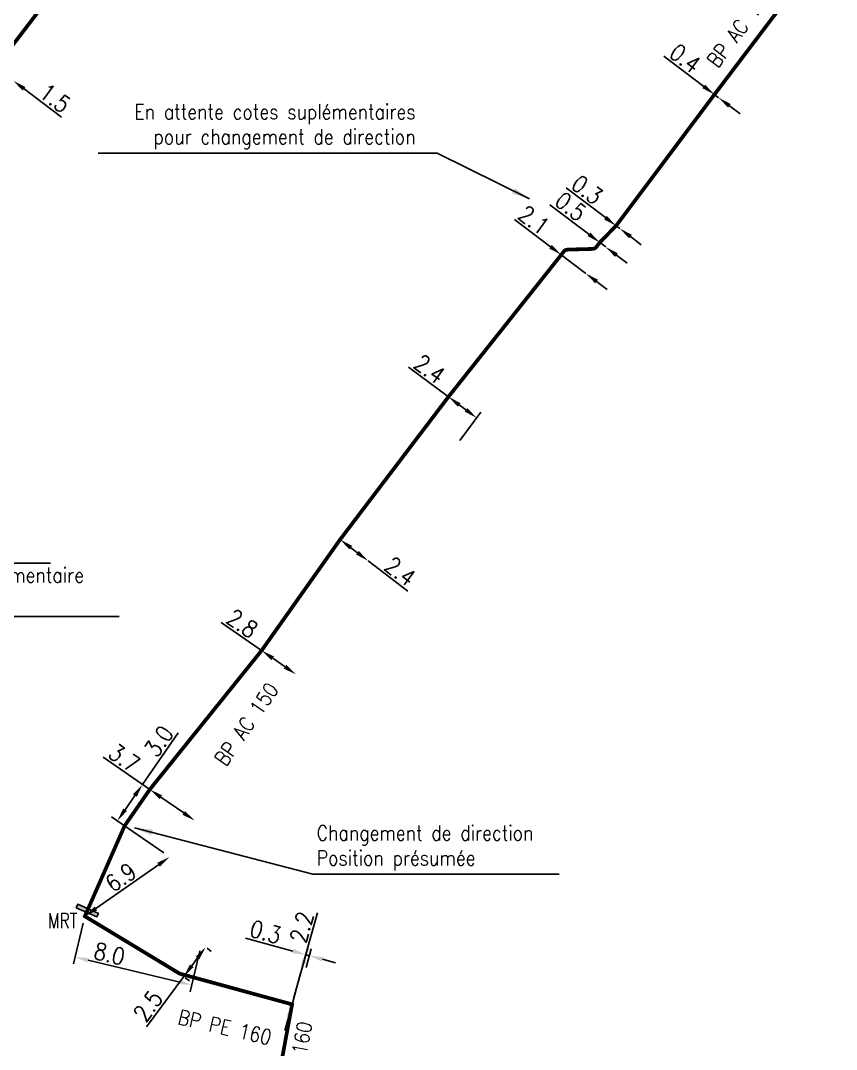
# Model space of a CAD drawing. Header units: millimetres. Extents: x 185000 to 186000, y 127990 to 129010.
# Drawn here: x 185439 to 185493.4, y 128224.8 to 128293.4 of the extents above; entities that cross this region are included whole.
import ezdxf
from ezdxf.enums import TextEntityAlignment as Align

# ---------------------------------------------------------------- set-up
doc = ezdxf.new("R2010")
doc.units = ezdxf.units.MM
doc.header["$PDMODE"] = 34
doc.linetypes.add('L_25_AP', pattern=[2000, 1000, 1000])
doc.linetypes.add('L_25_PE', pattern=[2000, 1000, 1000])
doc.layers.get('0').update_dxf_attribs({"linetype": 'CONTINUOUS'})
doc.layers.get('DEFPOINTS').update_dxf_attribs({"linetype": 'CONTINUOUS'})
for name, color, linetype in [('L_150', 1, 'CONTINUOUS'), ('L_340', 7, 'CONTINUOUS'), ('L_400', 7, 'CONTINUOUS')]:
    doc.layers.add(name, color=color, linetype=linetype)
doc.styles.get("Standard").update_dxf_attribs({"font": 'romans.shx', "width": 0.85})
doc.dimstyles.get("Standard").update_dxf_attribs({"dimtxt": 1.5, "dimasz": 1.2, "dimexe": 0.625, "dimexo": 0.625, "dimgap": 0.25, "dimtad": 1, "dimdec": 1, "dimzin": 0, "dimdsep": 46, "dimtxsty": 'Standard', "dimcen": -0.5, "dimadec": 0, "dimazin": 0, "dimtfac": 1, "dimtdec": 1, "dimtmove": 0, "dimatfit": 3, "dimfxl": 0, "dimtolj": 1, "dimtzin": 0, "dimarcsym": 0})

# ---------------------------------------------------------------- blocks, each defined once
blk = doc.blocks.new('*D1612')
at = {"layer": 'DEFPOINTS', "color": 0, "linetype": 'Continuous', "transparency": 16777216}
for p in [(185437.344, 128290.295), (185438.517, 128289.408), (185438.517, 128289.408)]:
    blk.add_point(p, dxfattribs=at)
at = {"layer": 'L_150', "color": 0, "linetype": 'Continuous', "lineweight": -2, "transparency": 16777216}
for p, q in [((185436.627, 128290.838), (185435.909, 128291.381)), ((185437.344, 128290.295), (185438.517, 128289.408)), ((185439.234, 128288.865), (185441.74, 128286.969))]:
    blk.add_line(p, q, dxfattribs=at)
at = {"layer": 'L_150', "color": 0, "linetype": 'Continuous', "transparency": 16777216}
for points in [[(185436.717, 128290.957), (185436.536, 128290.718), (185437.344, 128290.295)], [(185439.325, 128288.985), (185439.144, 128288.745), (185438.517, 128289.408)]]:
    blk.add_solid(points, dxfattribs=at)
at = {"layer": 'L_150', "color": 0, "linetype": 'Continuous', "transparency": 16777216, "insert": (185441.299, 128288.244), "char_height": 1.125, "attachment_point": 5, "rotation": 322.89273}
blk.add_mtext('\\A1;1.5', dxfattribs=at)
blk = doc.blocks.new('*D1640')
at = {"layer": 'DEFPOINTS', "color": 0, "linetype": 'Continuous', "transparency": 16777216}
for p in [(185458.272, 128231.033), (185457.929, 128229.792), (185457.116, 128227.787)]:
    blk.add_point(p, dxfattribs=at)
at = {"layer": 'L_150', "color": 0, "linetype": 'Continuous', "lineweight": -2, "transparency": 16777216}
for p, q in [((185457.164, 128231.34), (185454.004, 128232.213)), ((185457.24, 128228.238), (185458.156, 128231.552)), ((185458.272, 128231.033), (185458.031, 128231.1)), ((185458.054, 128230.244), (185458.397, 128231.485)), ((185459.14, 128230.794), (185460.007, 128230.554))]:
    blk.add_line(p, q, dxfattribs=at)
at = {"layer": 'L_150', "color": 0, "linetype": 'Continuous', "transparency": 16777216}
for points in [[(185457.204, 128231.484), (185457.124, 128231.195), (185458.031, 128231.1)], [(185459.18, 128230.938), (185459.1, 128230.649), (185458.272, 128231.033)]]:
    blk.add_solid(points, dxfattribs=at)
at = {"layer": 'L_150', "color": 0, "linetype": 'Continuous', "transparency": 16777216, "insert": (185455.35, 128232.619), "char_height": 1.125, "attachment_point": 5, "rotation": 344.5503}
blk.add_mtext('\\A1;0.3', dxfattribs=at)
blk = doc.blocks.new('*D1641')
at = {"layer": 'DEFPOINTS', "color": 0, "linetype": 'Continuous', "transparency": 16777216}
for p in [(185457.688, 128229.859), (185457.688, 128229.859), (185457.116, 128227.787)]:
    blk.add_point(p, dxfattribs=at)
at = {"layer": 'L_150', "color": 0, "linetype": 'Continuous', "lineweight": -2, "transparency": 16777216}
for p, q in [((185457.928, 128230.726), (185458.801, 128233.887)), ((185457.116, 128227.787), (185457.688, 128229.859)), ((185456.876, 128226.919), (185456.636, 128226.052))]:
    blk.add_line(p, q, dxfattribs=at)
at = {"layer": 'L_150', "color": 0, "linetype": 'Continuous', "transparency": 16777216}
for points in [[(185457.783, 128230.766), (185458.073, 128230.686), (185457.688, 128229.859)], [(185456.731, 128226.959), (185457.02, 128226.879), (185457.116, 128227.787)]]:
    blk.add_solid(points, dxfattribs=at)
at = {"layer": 'L_150', "color": 0, "linetype": 'Continuous', "transparency": 16777216, "insert": (185457.762, 128232.94), "char_height": 1.125, "attachment_point": 5, "rotation": 74.5503}
blk.add_mtext('\\A1;2.2', dxfattribs=at)
blk = doc.blocks.new('*D1645')
at = {"layer": 'DEFPOINTS', "color": 0, "linetype": 'Continuous', "transparency": 16777216}
for p in [(185451.073, 128231.805), (185451.346, 128231.603), (185449.614, 128229.837)]:
    blk.add_point(p, dxfattribs=at)
at = {"layer": 'L_150', "color": 0, "linetype": 'Continuous', "lineweight": -2, "transparency": 16777216}
for p, q in [((185451.45, 128231.526), (185451.722, 128231.324)), ((185450.81, 128230.88), (185450.423, 128230.358)), ((185449.887, 128229.635), (185447.398, 128226.278)), ((185449.991, 128229.558), (185450.263, 128229.356))]:
    blk.add_line(p, q, dxfattribs=at)
at = {"layer": 'L_150', "color": 0, "linetype": 'Continuous', "transparency": 16777216}
for points in [[(185450.689, 128230.97), (185450.93, 128230.791), (185451.346, 128231.603)], [(185450.302, 128230.447), (185450.543, 128230.269), (185449.887, 128229.635)]]:
    blk.add_solid(points, dxfattribs=at)
at = {"layer": 'L_150', "color": 0, "linetype": 'Continuous', "transparency": 16777216, "insert": (185447.504, 128227.68), "char_height": 1.125, "attachment_point": 5, "rotation": 53.45022}
blk.add_mtext('\\A1;2.5', dxfattribs=at)
blk = doc.blocks.new('*D1646')
at = {"layer": 'DEFPOINTS', "color": 0, "linetype": 'Continuous', "transparency": 16777216}
for p in [(185448.945, 128237.62), (185448.945, 128237.62), (185443.292, 128233.664)]:
    blk.add_point(p, dxfattribs=at)
at = {"layer": 'L_150', "color": 0, "linetype": 'Continuous', "lineweight": -2, "transparency": 16777216}
blk.add_line((185444.029, 128234.18), (185448.208, 128237.104), dxfattribs=at)
at = {"layer": 'L_150', "color": 0, "linetype": 'Continuous', "transparency": 16777216}
for points in [[(185448.122, 128237.227), (185448.294, 128236.981), (185448.945, 128237.62)], [(185443.943, 128234.303), (185444.115, 128234.057), (185443.292, 128233.664)]]:
    blk.add_solid(points, dxfattribs=at)
at = {"layer": 'L_150', "color": 0, "linetype": 'Continuous', "transparency": 16777216, "insert": (185445.689, 128236.257), "char_height": 1.125, "attachment_point": 5, "rotation": 34.98147}
blk.add_mtext('\\A1;6.9', dxfattribs=at)
blk = doc.blocks.new('*D1647')
at = {"layer": 'DEFPOINTS', "color": 0, "linetype": 'Continuous', "transparency": 16777216}
for p in [(185443.292, 128233.664), (185451.073, 128231.805), (185450.422, 128229.081)]:
    blk.add_point(p, dxfattribs=at)
at = {"layer": 'L_150', "color": 0, "linetype": 'Continuous', "lineweight": -2, "transparency": 16777216}
for p, q in [((185443.183, 128233.208), (185442.532, 128230.484)), ((185450.964, 128231.349), (185450.313, 128228.625)), ((185443.517, 128230.731), (185449.547, 128229.29))]:
    blk.add_line(p, q, dxfattribs=at)
at = {"layer": 'L_150', "color": 0, "linetype": 'Continuous', "transparency": 16777216}
for points in [[(185443.551, 128230.877), (185443.482, 128230.585), (185442.641, 128230.94)], [(185449.582, 128229.436), (185449.512, 128229.145), (185450.422, 128229.081)]]:
    blk.add_solid(points, dxfattribs=at)
at = {"layer": 'L_150', "color": 0, "linetype": 'Continuous', "transparency": 16777216, "insert": (185444.935, 128231.163), "char_height": 1.125, "attachment_point": 5, "rotation": 346.56479}
blk.add_mtext('\\A1;8.0', dxfattribs=at)
blk = doc.blocks.new('*D1648')
at = {"layer": 'DEFPOINTS', "color": 0, "linetype": 'Continuous', "transparency": 16777216}
for p in [(185447.626, 128242.124), (185445.463, 128240.033), (185448.945, 128237.62)]:
    blk.add_point(p, dxfattribs=at)
at = {"layer": 'L_150', "color": 0, "linetype": 'Continuous', "lineweight": -2, "transparency": 16777216}
for p, q in [((185447.143, 128242.458), (185449.523, 128245.892)), ((185447.24, 128242.391), (185446.758, 128242.725)), ((185445.976, 128240.773), (185446.631, 128241.718)), ((185448.56, 128237.887), (185445.078, 128240.3))]:
    blk.add_line(p, q, dxfattribs=at)
at = {"layer": 'L_150', "color": 0, "linetype": 'Continuous', "transparency": 16777216}
for points in [[(185446.507, 128241.804), (185446.754, 128241.633), (185447.143, 128242.458)], [(185445.852, 128240.858), (185446.099, 128240.687), (185445.463, 128240.033)]]:
    blk.add_solid(points, dxfattribs=at)
at = {"layer": 'L_150', "color": 0, "linetype": 'Continuous', "transparency": 16777216, "insert": (185448.229, 128245.342), "char_height": 1.125, "attachment_point": 5, "rotation": 55.27996}
blk.add_mtext('\\A1;3.0', dxfattribs=at)
blk = doc.blocks.new('*D1649')
at = {"layer": 'DEFPOINTS', "color": 0, "linetype": 'Continuous', "transparency": 16777216}
for p in [(185447.626, 128242.124), (185450.626, 128240.045), (185450.626, 128240.045)]:
    blk.add_point(p, dxfattribs=at)
at = {"layer": 'L_150', "color": 0, "linetype": 'Continuous', "lineweight": -2, "transparency": 16777216}
for p, q in [((185447.626, 128242.124), (185444.523, 128244.273)), ((185449.886, 128240.557), (185448.365, 128241.611))]:
    blk.add_line(p, q, dxfattribs=at)
at = {"layer": 'L_150', "color": 0, "linetype": 'Continuous', "transparency": 16777216}
for points in [[(185448.451, 128241.734), (185448.28, 128241.488), (185447.626, 128242.124)], [(185449.971, 128240.681), (185449.8, 128240.434), (185450.626, 128240.045)]]:
    blk.add_solid(points, dxfattribs=at)
at = {"layer": 'L_150', "color": 0, "linetype": 'Continuous', "transparency": 16777216, "insert": (185445.928, 128244.212), "char_height": 1.125, "attachment_point": 5, "rotation": 325.27996}
blk.add_mtext('\\A1;3.7', dxfattribs=at)
blk = doc.blocks.new('*D1651')
at = {"layer": 'DEFPOINTS', "color": 0, "linetype": 'Continuous', "transparency": 16777216}
for p in [(185455.082, 128251.392), (185457.383, 128249.797), (185457.383, 128249.797)]:
    blk.add_point(p, dxfattribs=at)
at = {"layer": 'L_150', "color": 0, "linetype": 'Continuous', "lineweight": -2, "transparency": 16777216}
for p, q in [((185455.082, 128251.392), (185452.387, 128253.259)), ((185456.644, 128250.309), (185455.822, 128250.879))]:
    blk.add_line(p, q, dxfattribs=at)
at = {"layer": 'L_150', "color": 0, "linetype": 'Continuous', "transparency": 16777216}
for points in [[(185455.907, 128251.002), (185455.736, 128250.756), (185455.082, 128251.392)], [(185456.729, 128250.433), (185456.558, 128250.186), (185457.383, 128249.797)]]:
    blk.add_solid(points, dxfattribs=at)
at = {"layer": 'L_150', "color": 0, "linetype": 'Continuous', "transparency": 16777216, "insert": (185453.792, 128253.198), "char_height": 1.125, "attachment_point": 5, "rotation": 325.27996}
blk.add_mtext('\\A1;2.8', dxfattribs=at)
blk = doc.blocks.new('*D1652')
at = {"layer": 'DEFPOINTS', "color": 0, "linetype": 'Continuous', "transparency": 16777216}
for p in [(185485.292, 128288.487), (185485.571, 128288.275), (185485.571, 128288.275)]:
    blk.add_point(p, dxfattribs=at)
at = {"layer": 'L_150', "color": 0, "linetype": 'Continuous', "lineweight": -2, "transparency": 16777216}
for p, q in [((185484.575, 128289.029), (185481.923, 128291.035)), ((185485.571, 128288.275), (185485.292, 128288.487)), ((185486.289, 128287.732), (185487.007, 128287.189))]:
    blk.add_line(p, q, dxfattribs=at)
at = {"layer": 'L_150', "color": 0, "linetype": 'Continuous', "transparency": 16777216}
for points in [[(185484.665, 128289.149), (185484.484, 128288.91), (185485.292, 128288.487)], [(185486.38, 128287.852), (185486.199, 128287.613), (185485.571, 128288.275)]]:
    blk.add_solid(points, dxfattribs=at)
at = {"layer": 'L_150', "color": 0, "linetype": 'Continuous', "transparency": 16777216, "insert": (185483.343, 128290.902), "char_height": 1.125, "attachment_point": 5, "rotation": 322.89544}
blk.add_mtext('\\A1;0.4', dxfattribs=at)
blk = doc.blocks.new('*D1653')
at = {"layer": 'DEFPOINTS', "color": 0, "linetype": 'Continuous', "transparency": 16777216}
for p in [(185478.732, 128279.731), (185478.972, 128279.55), (185478.972, 128279.55)]:
    blk.add_point(p, dxfattribs=at)
at = {"layer": 'L_150', "color": 0, "linetype": 'Continuous', "lineweight": -2, "transparency": 16777216}
for p, q in [((185478.015, 128280.274), (185475.4, 128282.252)), ((185478.972, 128279.55), (185478.732, 128279.731)), ((185479.69, 128279.008), (185480.407, 128278.465))]:
    blk.add_line(p, q, dxfattribs=at)
at = {"layer": 'L_150', "color": 0, "linetype": 'Continuous', "transparency": 16777216}
for points in [[(185478.105, 128280.394), (185477.924, 128280.155), (185478.732, 128279.731)], [(185479.78, 128279.127), (185479.599, 128278.888), (185478.972, 128279.55)]]:
    blk.add_solid(points, dxfattribs=at)
at = {"layer": 'L_150', "color": 0, "linetype": 'Continuous', "transparency": 16777216, "insert": (185476.801, 128282.133), "char_height": 1.125, "attachment_point": 5, "rotation": 322.89544}
blk.add_mtext('\\A1;0.3', dxfattribs=at)
blk = doc.blocks.new('*D1654')
at = {"layer": 'DEFPOINTS', "color": 0, "linetype": 'Continuous', "transparency": 16777216}
for p in [(185460.321, 128258.797), (185462.189, 128257.372), (185462.189, 128257.372)]:
    blk.add_point(p, dxfattribs=at)
at = {"layer": 'L_150', "color": 0, "linetype": 'Continuous', "lineweight": -2, "transparency": 16777216}
for p, q in [((185461.037, 128258.251), (185461.474, 128257.918)), ((185462.189, 128257.372), (185464.846, 128255.344))]:
    blk.add_line(p, q, dxfattribs=at)
at = {"layer": 'L_150', "color": 0, "linetype": 'Continuous', "transparency": 16777216}
for points in [[(185461.128, 128258.371), (185460.946, 128258.132), (185460.321, 128258.797)], [(185461.565, 128258.037), (185461.383, 128257.798), (185462.189, 128257.372)]]:
    blk.add_solid(points, dxfattribs=at)
at = {"layer": 'L_150', "color": 0, "linetype": 'Continuous', "transparency": 16777216, "insert": (185464.338, 128256.675), "char_height": 1.125, "attachment_point": 5, "rotation": 322.64924}
blk.add_mtext('\\A1;2.4', dxfattribs=at)
blk = doc.blocks.new('*D1655')
at = {"layer": 'DEFPOINTS', "color": 0, "linetype": 'Continuous', "transparency": 16777216}
for p in [(185467.544, 128268.315), (185469.432, 128266.915), (185468.033, 128265.029)]:
    blk.add_point(p, dxfattribs=at)
at = {"layer": 'L_150', "color": 0, "linetype": 'Continuous', "lineweight": -2, "transparency": 16777216}
for p, q in [((185467.544, 128268.315), (185464.874, 128270.295)), ((185468.709, 128267.451), (185468.267, 128267.779)), ((185468.312, 128265.405), (185469.711, 128267.292))]:
    blk.add_line(p, q, dxfattribs=at)
at = {"layer": 'L_150', "color": 0, "linetype": 'Continuous', "transparency": 16777216}
for points in [[(185468.356, 128267.899), (185468.178, 128267.658), (185467.544, 128268.315)], [(185468.798, 128267.572), (185468.619, 128267.331), (185469.432, 128266.915)]]:
    blk.add_solid(points, dxfattribs=at)
at = {"layer": 'L_150', "color": 0, "linetype": 'Continuous', "transparency": 16777216, "insert": (185466.294, 128270.175), "char_height": 1.125, "attachment_point": 5, "rotation": 323.44605}
blk.add_mtext('\\A1;2.4', dxfattribs=at)
blk = doc.blocks.new('*D1656')
at = {"layer": 'DEFPOINTS', "color": 0, "linetype": 'Continuous', "transparency": 16777216}
for p in [(185475.072, 128277.793), (185476.707, 128276.556), (185476.707, 128276.556)]:
    blk.add_point(p, dxfattribs=at)
at = {"layer": 'L_150', "color": 0, "linetype": 'Continuous', "lineweight": -2, "transparency": 16777216}
for p, q in [((185474.354, 128278.335), (185471.957, 128280.149)), ((185476.707, 128276.556), (185475.072, 128277.793)), ((185477.424, 128276.013), (185478.142, 128275.47))]:
    blk.add_line(p, q, dxfattribs=at)
at = {"layer": 'L_150', "color": 0, "linetype": 'Continuous', "transparency": 16777216}
for points in [[(185474.444, 128278.455), (185474.263, 128278.216), (185475.072, 128277.793)], [(185477.515, 128276.133), (185477.334, 128275.893), (185476.707, 128276.556)]]:
    blk.add_solid(points, dxfattribs=at)
at = {"layer": 'L_150', "color": 0, "linetype": 'Continuous', "transparency": 16777216, "insert": (185473.249, 128280.112), "char_height": 1.125, "attachment_point": 5, "rotation": 322.89544}
blk.add_mtext('\\A1;2.1', dxfattribs=at)
blk = doc.blocks.new('*D1657')
at = {"layer": 'DEFPOINTS', "color": 0, "linetype": 'Continuous', "transparency": 16777216}
for p in [(185477.638, 128278.616), (185478.037, 128278.314), (185478.037, 128278.314)]:
    blk.add_point(p, dxfattribs=at)
at = {"layer": 'L_150', "color": 0, "linetype": 'Continuous', "lineweight": -2, "transparency": 16777216}
for p, q in [((185476.92, 128279.159), (185474.305, 128281.137)), ((185478.037, 128278.314), (185477.638, 128278.616)), ((185478.754, 128277.771), (185479.472, 128277.228))]:
    blk.add_line(p, q, dxfattribs=at)
at = {"layer": 'L_150', "color": 0, "linetype": 'Continuous', "transparency": 16777216}
for points in [[(185477.011, 128279.279), (185476.83, 128279.039), (185477.638, 128278.616)], [(185478.845, 128277.891), (185478.664, 128277.652), (185478.037, 128278.314)]]:
    blk.add_solid(points, dxfattribs=at)
at = {"layer": 'L_150', "color": 0, "linetype": 'Continuous', "transparency": 16777216, "insert": (185475.706, 128281.017), "char_height": 1.125, "attachment_point": 5, "rotation": 322.89544}
blk.add_mtext('\\A1;0.5', dxfattribs=at)
blk = doc.blocks.new('L_340_17')
at = {"linetype": 'Continuous'}
blk.add_hatch(color=0, dxfattribs=at).paths.add_polyline_path([(0.125, 0.75), (-0.125, 0.75), (-0.125, -0.75), (0.125, -0.75)])
at = {"color": 0, "linetype": 'Continuous'}
blk.add_lwpolyline([(-0.125, 0.75), (0.125, 0.75), (0.125, -0.75), (-0.125, -0.75)], close=True, dxfattribs=at)
at = {"color": 0, "linetype": 'Continuous', "width": 0.75}
for tag, height, flags, p in [('MRT', 1, 8, (0, 1.884)), ('DEF_LEG', 1.2, 3, (0, -5)), ('DEF_COUP', 1.2, 3, (0, -7.5)), ('DEF_TYPE', 1.2, 3, (0, -10))]:
    blk.add_attdef(tag, text='', height=height, dxfattribs=dict(at, flags=flags)).set_placement(p, align=Align.MIDDLE)

msp = doc.modelspace()

# ---------------------------------------------------------------- linework, layer by layer
at = {"layer": 'L_150', "linetype": 'L_25_AP', "ltscale": 0.5, "flags": 128}
msp.add_lwpolyline([(185413.726, 128259.691, 0.25, 0.25, 0), (185414.273, 128260.406, 0.25, 0.25, 0), (185427.927, 128277.867, 0.25, 0.25, 0), (185428.355, 128278.356, 0.25, 0.25, 0), (185428.936, 128279.019, 0.25, 0.25, 0), (185428.936, 128279.019, 0.25, 0.25, 0), (185437.344, 128290.295, 0.25, 0.25, 0), (185437.344, 128290.295, 0.25, 0.25, 0), (185445.575, 128301.059, 0.25, 0.25, 0), (185445.575, 128301.059, 0.25, 0.25, 0), (185452.76, 128310.733, 0.25, 0.25, 0), (185452.76, 128310.733, 0.25, 0.25, 0), (185457.785, 128317.558, 0.25, 0.25, 0), (185457.785, 128317.558, 0.25, 0.25, 0), (185458.091, 128317.908, 0.25, 0.25, 0), (185459.749, 128319.804, 0.25, 0.25, 0), (185459.749, 128319.804, 0.25, 0.25, 0), (185459.926, 128319.98, 0.25, 0.25, 0), (185461.853, 128321.903, 0.25, 0.25, 0), (185463.172, 128322.284, 0.25, 0.25, 0), (185463.447, 128322.148, 0.25, 0.25, 0), (185463.447, 128322.148, 0.25, 0.25, 0), (185465.694, 128321.034, 0.25, 0.25, 0), (185468.574, 128319.668, 0.25, 0.25, 0), (185468.574, 128319.668, 0.25, 0.25, 0), (185472.599, 128316.867, 0.25, 0.25, 0), (185481.985, 128309.753, 0.25, 0.25, 0), (185481.985, 128309.753, 0.25, 0.25, 0), (185484.692, 128306.195, 0.25, 0.25, 0), (185493.256, 128299.011, 0.25, 0.25, 0), (185485.292, 128288.487, 0.25, 0.25, 0), (185485.292, 128288.487, 0.25, 0.25, 0), (185478.732, 128279.731, 0.25, 0.25, 0), (185477.638, 128278.616, 0.25, 0.25, 0), (185477.399, 128278.3, 0.25, 0.25, -0.198912), (185477.234, 128278.203, 0.25, 0.25, 0), (185477.089, 128278.183, 0.25, 0.25, 0), (185475.528, 128278.14, 0.25, 0.25, 0), (185475.432, 128278.129, 0.25, 0.25, 0.198912), (185475.265, 128278.036, 0.25, 0.25, 0), (185475.077, 128277.799, 0.25, 0.25, 0), (185475.072, 128277.793, 0.25, 0.25, 0), (185475.072, 128277.793, 0.25, 0.25, 0), (185467.544, 128268.315, 0.25, 0.25, 0), (185460.321, 128258.797, 0.25, 0.25, 0), (185460.321, 128258.797, 0.25, 0.25, 0), (185455.082, 128251.392, 0.25, 0.25, 0), (185455.082, 128251.392, 0.25, 0.25, 0), (185447.626, 128242.124, 0.25, 0.25, 0), (185445.945, 128239.699, 0.25, 0.25, 0), (185443.459, 128234.045, 0, 0, 0)], format="xyseb", dxfattribs=at)
at = {"layer": 'L_150', "linetype": 'L_25_PE', "const_width": 0.25, "flags": 128}
msp.add_lwpolyline([(185444.146, 128211.38), (185453.87, 128213.998), (185454.259, 128215.116), (185455.364, 128218.297), (185455.549, 128219.284), (185457.116, 128227.787), (185449.614, 128229.837), (185443.292, 128233.664), (185443.459, 128234.045)], dxfattribs=at)

# ---------------------------------------------------------------- block references
at = {"layer": 'L_340', "ltscale": 0.5}
ref = msp.add_blockref('L_340_17', (185443.459, 128234.045), dxfattribs=dict(at, rotation=66.26616392851331))
ref.add_attrib('MRT', 'MRT', dxfattribs={"layer": '0', "color": 0, "linetype": 'Continuous', "height": 1, "width": 0.75}).set_placement((185441.809, 128233.364), align=Align.MIDDLE)

# ---------------------------------------------------------------- texts
at = {"layer": 'L_150', "linetype": 'Continuous', "width": 0.85}
for s, rotation, p in [('BP AC 150', 52.88515, (185487.01, 128293.009)), ('BP AC 150', 55.27996, (185454.076, 128246.481)), ('BP PE 160', 347.02286, (185452.631, 128226.264)), ('BP PE 160', 79.38729, (185457.403, 128223.502))]:
    msp.add_text(s, height=1, rotation=rotation, dxfattribs=at).set_placement(p, align=Align.MIDDLE)
at = {"layer": 'L_150', "linetype": 'Continuous', "char_height": 1}
for s, insert, attachment_point in [('En attente cotes suplémentaires\\Ppour changement de direction', (185465.353, 128286.334), 6), ('En attente cote supplémentaire \\Ppour traversée', (185425.021, 128255.422), 4), ('Changement de direction\\PPosition présumée', (185458.752, 128238.222), 4)]:
    msp.add_mtext(s, dxfattribs=dict(at, insert=insert, attachment_point=attachment_point))

# ---------------------------------------------------------------- dimensions: what is measured, and where the dimension line sits
at = {"layer": 'L_150', "linetype": 'Continuous'}
for base, p1, p2, angle, override, picture, middle in [((185485.571, 128288.275), (185485.292, 128288.487), (185485.571, 128288.275), 142.89544, {"dimscale": 0.75, "dimatfit": 0}, '*D1652', (185482.89, 128290.304)), ((185438.517, 128289.408), (185437.344, 128290.295), (185438.517, 128289.408), 142.89273, {"dimscale": 0.75, "dimatfit": 0}, '*D1612', (185440.846, 128287.646)), ((185478.972, 128279.55), (185478.732, 128279.731), (185478.972, 128279.55), 142.89544, {"dimscale": 0.75, "dimatfit": 0}, '*D1653', (185476.348, 128281.535)), ((185478.037, 128278.314), (185477.638, 128278.616), (185478.037, 128278.314), 142.89544, {"dimscale": 0.75, "dimatfit": 0}, '*D1657', (185475.254, 128280.419)), ((185476.7065, 128276.5558), (185475.0716, 128277.7925), (185476.7065, 128276.5558), 142.89544, {"dimscale": 0.75, "dimatfit": 0}, '*D1656', (185472.7965, 128279.5135)), ((185469.4318, 128266.9152), (185467.544, 128268.3148), (185468.0333, 128265.0289), 143.44605, {"dimscale": 0.75}, '*D1655', (185465.8474, 128269.5727)), ((185462.189, 128257.372), (185460.321, 128258.797), (185462.189, 128257.372), 142.64924, {"dimscale": 0.75}, '*D1654', (185463.883, 128256.079)), ((185457.383, 128249.797), (185455.082, 128251.392), (185457.383, 128249.797), 145.27996, {"dimscale": 0.75}, '*D1651', (185453.365, 128252.582)), ((185445.4629386, 128240.0331829), (185447.6255322, 128242.1236612), (185448.9454084, 128237.6200042), 55.2799621, {"dimscale": 0.75}, '*D1648', (185448.8457598, 128244.9149485)), ((185450.626, 128240.045), (185447.626, 128242.124), (185450.626, 128240.045), 145.27996, {"dimscale": 0.75}, '*D1649', (185445.501, 128243.596)), ((185448.945, 128237.62), (185443.292, 128233.664), (185448.945, 128237.62), 214.98147, {"dimscale": 0.75}, '*D1646', (185446.119, 128235.642)), ((185457.688, 128229.859), (185457.116, 128227.787), (185457.688, 128229.859), 254.5503, {"dimscale": 0.75, "dimlfac": 1, "dimlunit": 2, "dimatfit": 0}, '*D1641', (185458.485, 128232.74)), ((185450.422, 128229.081), (185443.292, 128233.664), (185451.073, 128231.805), 166.56479, {"dimscale": 0.75}, '*D1647', (185444.76, 128230.434)), ((185458.27223, 128231.033352), (185457.115529, 128227.786625), (185457.929239, 128229.792336), 164.550302, {"dimscale": 0.75, "dimatfit": 0}, '*D1640', (185455.149997, 128231.896272)), ((185451.346, 128231.603), (185449.614, 128229.837), (185451.073, 128231.805), 233.45022, {"dimscale": 0.75}, '*D1645', (185448.106, 128227.234))]:
    dim = msp.add_linear_dim(base=base, p1=p1, p2=p2, angle=angle, dimstyle='Standard', override=override, dxfattribs=at)
    dim.commit()
    dim.dimension.update_dxf_attribs({"geometry": picture, "text_midpoint": middle, "dimtype": 160})

# ---------------------------------------------------------------- leaders
at = {"layer": 'L_150', "linetype": 'Continuous', "annotation_type": 0, "has_hookline": 1}
for points, hookline_direction, text_width in [([(185472.95, 128281.523), (185466.803, 128284.584), (185465.603, 128284.584)], 1, 21.169), ([(185411.103, 128253.394), (185424.771, 128253.672)], 0, 20.562), ([(185446.612, 128239.559), (185458.502, 128236.472)], 0, 16.19)]:
    msp.add_leader(points, dimstyle='Standard', dxfattribs=dict(at, hookline_direction=hookline_direction, text_width=text_width))
at = {"layer": 'L_400', "linetype": 'Continuous', "annotation_type": 0, "has_hookline": 1, "hookline_direction": 0, "text_width": 20.805}
msp.add_leader([(185411.327, 128254.675), (185418.754, 128257.211), (185419.954, 128257.211)], dimstyle='Standard', dxfattribs=at)

doc.saveas('drawing.dxf')
